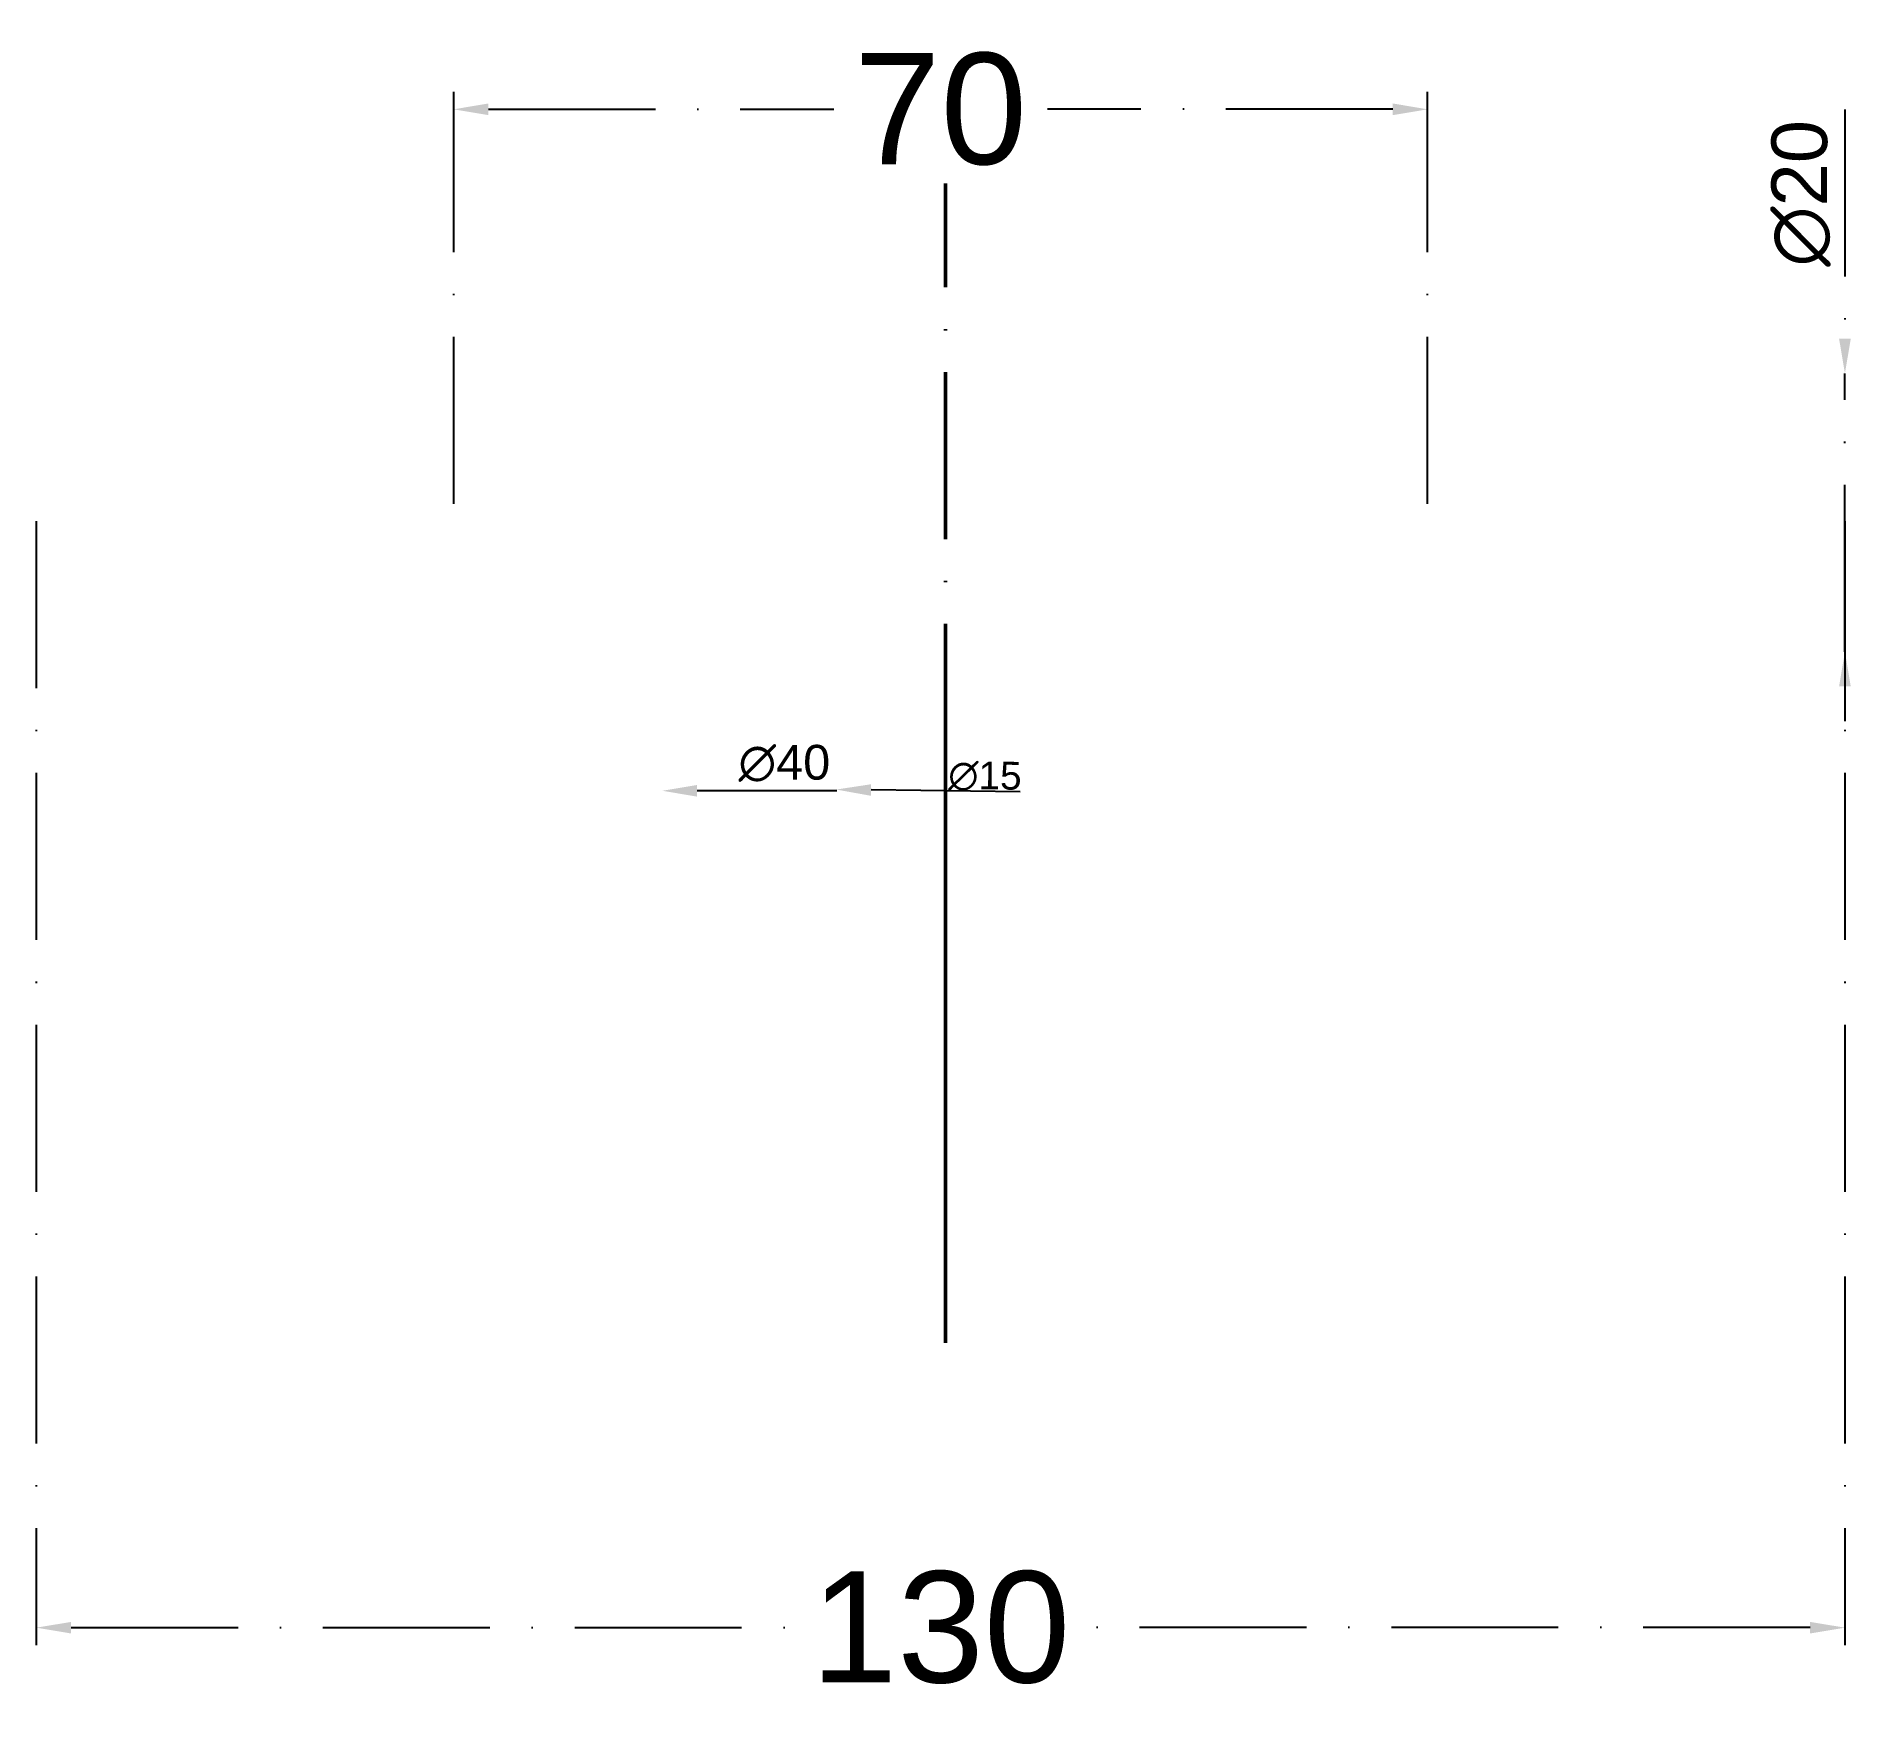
# Model space of a CAD drawing. Header units: millimetres. Extents: x 256 to 386, y 438 to 558.
import ezdxf

# ---------------------------------------------------------------- set-up
doc = ezdxf.new("R2010")
doc.units = ezdxf.units.MM
doc.linetypes.add('ACAD_ISO10W100', pattern=[18, 12, -3, 0, -3])
doc.layers.add('axa_simetrie', color=12, linetype='ACAD_ISO10W100', lineweight=50)
doc.layers.add('cote', color=80, linetype='ACAD_ISO10W100', lineweight=25)
doc.styles.get("Standard").update_dxf_attribs({"font": 'arial.ttf'})
doc.dimstyles.new('ISO-25', dxfattribs={"dimtxt": 2.5, "dimasz": 2.5, "dimexe": 1.25, "dimexo": 0.625, "dimtad": 1, "dimtxsty": 'Standard', "dimcen": 2.5, "dimadec": 0, "dimazin": 0, "dimtfac": 1, "dimtmove": 0, "dimatfit": 3, "dimfxl": 1, "dimarcsym": 0})

# ---------------------------------------------------------------- blocks, each defined once
blk = doc.blocks.new('*D2')
at = {"layer": 'cote', "color": 0, "lineweight": -2, "transparency": 16777216}
for p, q in [((255.99, 522.7), (255.99, 441.91)), ((385.99, 522.7), (385.99, 441.91)), ((258.49, 443.16), (310.54, 443.16)), ((383.49, 443.16), (331.44, 443.16))]:
    blk.add_line(p, q, dxfattribs=at)
at = {"layer": 'cote', "color": 0, "transparency": 16777216}
for points in [[(258.49, 443.57), (258.49, 442.74), (255.99, 443.16)], [(383.49, 443.57), (383.49, 442.74), (385.99, 443.16)]]:
    blk.add_solid(points, dxfattribs=at)
at = {"layer": 'Defpoints', "color": 0, "transparency": 16777216}
for p in [(255.99, 523.32, 1.47), (385.99, 523.32, 1.47), (385.99, 443.16)]:
    blk.add_point(p, dxfattribs=at)
at = {"layer": 'cote', "color": 0, "transparency": 16777216, "insert": (320.99, 443.16), "char_height": 8, "attachment_point": 5}
blk.add_mtext('130', dxfattribs=at)
blk = doc.blocks.new('*D3')
at = {"layer": 'cote', "color": 0, "lineweight": -2, "transparency": 16777216}
blk.add_line((326.7, 503.25), (315.99, 503.38), dxfattribs=at)
at = {"layer": 'cote', "color": 0, "transparency": 16777216}
blk.add_solid([(315.99, 503.79), (315.98, 502.96), (313.49, 503.41)], dxfattribs=at)
at = {"layer": 'Defpoints', "color": 0, "transparency": 16777216}
for p in [(313.49, 503.41, -7.23), (328.49, 503.23, -7.23)]:
    blk.add_point(p, dxfattribs=at)
at = {"layer": 'cote', "color": 0, "transparency": 16777216, "insert": (324.18, 504.36), "char_height": 2, "attachment_point": 5, "rotation": 359.3414}
blk.add_mtext('∅15', dxfattribs=at)
blk = doc.blocks.new('*D4')
at = {"layer": 'cote', "color": 0, "lineweight": -2, "transparency": 16777216}
blk.add_line((313.53, 503.32), (303.49, 503.32), dxfattribs=at)
at = {"layer": 'cote', "color": 0, "transparency": 16777216}
blk.add_solid([(303.49, 503.74), (303.49, 502.9), (300.99, 503.32)], dxfattribs=at)
at = {"layer": 'Defpoints', "color": 0, "transparency": 16777216}
for p in [(300.99, 503.32, -7.23), (340.99, 503.32, -7.23)]:
    blk.add_point(p, dxfattribs=at)
at = {"layer": 'cote', "color": 0, "transparency": 16777216, "insert": (309.76, 505.29), "char_height": 2.5, "attachment_point": 5}
blk.add_mtext('∅40', dxfattribs=at)
blk = doc.blocks.new('*D5')
at = {"layer": 'cote', "color": 0, "lineweight": -2, "transparency": 16777216}
for p, q in [((285.99, 523.95), (285.99, 553.56)), ((355.99, 523.95), (355.99, 553.56)), ((288.49, 552.31), (313.31, 552.31)), ((353.49, 552.31), (328.67, 552.31))]:
    blk.add_line(p, q, dxfattribs=at)
at = {"layer": 'cote', "color": 0, "transparency": 16777216}
for points in [[(288.49, 552.73), (288.49, 551.89), (285.99, 552.31)], [(353.49, 552.73), (353.49, 551.89), (355.99, 552.31)]]:
    blk.add_solid(points, dxfattribs=at)
at = {"layer": 'Defpoints', "color": 0, "transparency": 16777216}
for p in [(355.99, 552.31), (285.99, 523.32, 1.47), (355.99, 523.32, 1.47)]:
    blk.add_point(p, dxfattribs=at)
at = {"layer": 'cote', "color": 0, "transparency": 16777216, "insert": (320.99, 552.31), "char_height": 8, "attachment_point": 5}
blk.add_mtext('70', dxfattribs=at)
blk = doc.blocks.new('*D7')
at = {"layer": 'cote', "color": 0, "lineweight": -2, "transparency": 16777216}
for p, q in [((385.99, 552.3), (385.99, 535.82)), ((385.99, 513.32), (385.99, 533.32)), ((385.99, 510.82), (385.99, 508.32))]:
    blk.add_line(p, q, dxfattribs=at)
at = {"layer": 'cote', "color": 0, "transparency": 16777216}
for points in [[(385.57, 535.82), (386.41, 535.82), (385.99, 533.32)], [(385.57, 510.82), (386.41, 510.82), (385.99, 513.32)]]:
    blk.add_solid(points, dxfattribs=at)
at = {"layer": 'Defpoints', "color": 0, "transparency": 16777216}
for p in [(385.99, 533.32, 1.47), (385.99, 513.32, 1.47)]:
    blk.add_point(p, dxfattribs=at)
at = {"layer": 'cote', "color": 0, "transparency": 16777216, "insert": (382.84, 546.27), "char_height": 4, "attachment_point": 5, "rotation": 90}
blk.add_mtext('∅20', dxfattribs=at)

msp = doc.modelspace()

# ---------------------------------------------------------------- linework, layer by layer
at = {"layer": 'axa_simetrie'}
for p, q in [((321.344, 544.883, -2.221), (321.344, 546.985, -2.221)), ((321.344, 503.316, 8.534), (321.344, 544.883, -2.221)), ((321.344, 503.316, 8.534), (321.344, 463.629, 8.534)), ((321.344, 463.629, 8.534), (321.344, 503.316, 8.534))]:
    msp.add_line(p, q, dxfattribs=at)

# ---------------------------------------------------------------- dimensions: what is measured, and where the dimension line sits
at = {"layer": 'cote'}
for base, p1, p2, picture, middle in [((355.989, 552.311, 8.534), (285.989, 523.32, 10), (355.989, 523.32, 10), '*D5', (320.989, 552.311, 8.534)), ((385.989, 443.157, 8.534), (255.989, 523.32, 10), (385.989, 523.32, 10), '*D2', (320.989, 443.157, 8.534))]:
    dim = msp.add_linear_dim(base=base, p1=p1, p2=p2, dimstyle='ISO-25', override={"dimtxt": 8, "dimgap": 2, "dimtad": 0}, dxfattribs=at)
    dim.commit()
    dim.dimension.update_dxf_attribs({"geometry": picture, "text_midpoint": middle})
for p1, p2, override, picture, middle in [((385.989, 513.32, 10), (385.989, 533.32, 10), {"dimtxt": 4, "dimgap": 1}, '*D7', (385.989, 546.267, 8.534)), ((328.489, 503.234, 1.3), (313.49, 503.407, 1.3), {"dimtxt": 2, "dimgap": 0}, '*D3', (324.17, 503.284, 8.534))]:
    dim = msp.add_diameter_dim_2p(p1=p1, p2=p2, dimstyle='ISO-25', override=override, dxfattribs=at)
    dim.commit()
    dim.dimension.update_dxf_attribs({"geometry": picture, "text_midpoint": middle, "dimtype": 163})
dim = msp.add_diameter_dim_2p(p1=(340.989, 503.32, 1.3), p2=(300.989, 503.32, 1.3), dimstyle='ISO-25', dxfattribs=at)
dim.commit()
dim.dimension.update_dxf_attribs({"geometry": '*D4', "text_midpoint": (309.761, 503.32, 8.534), "dimtype": 163})

doc.saveas('drawing.dxf')
